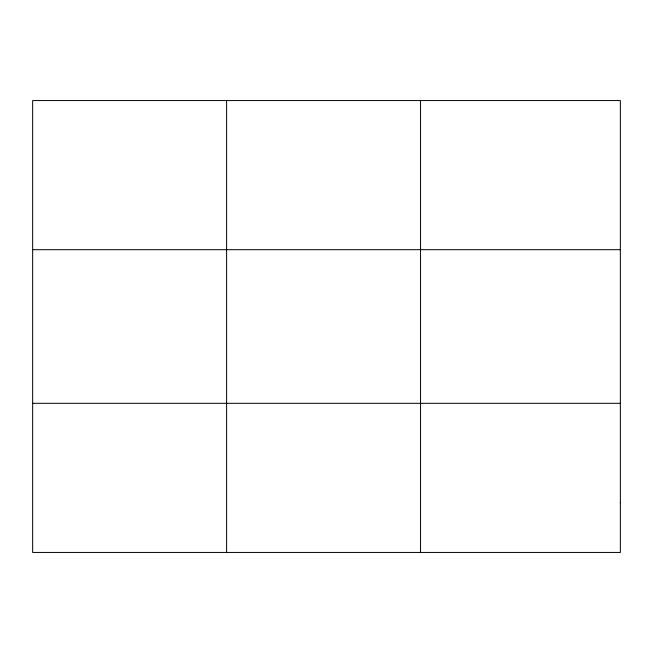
<?xml version="1.0" encoding="UTF-8"?>
<svg xmlns="http://www.w3.org/2000/svg" width="653" height="653" viewBox="0 0 653 653"><rect width="100%" height="100%" fill="white"/><g stroke="black" fill="none" stroke-linecap="round" stroke-linejoin="round"><path stroke-width="0.98" d="M226.591 552.438L226.591 100.562M420.532 552.438L420.532 100.562M32.65 249.683L620.35 249.683M32.65 403.317L620.35 403.317M620.35 502.728L620.35 552.438L32.65 552.438L32.65 100.562L620.35 100.562L620.35 502.728"/></g></svg>
